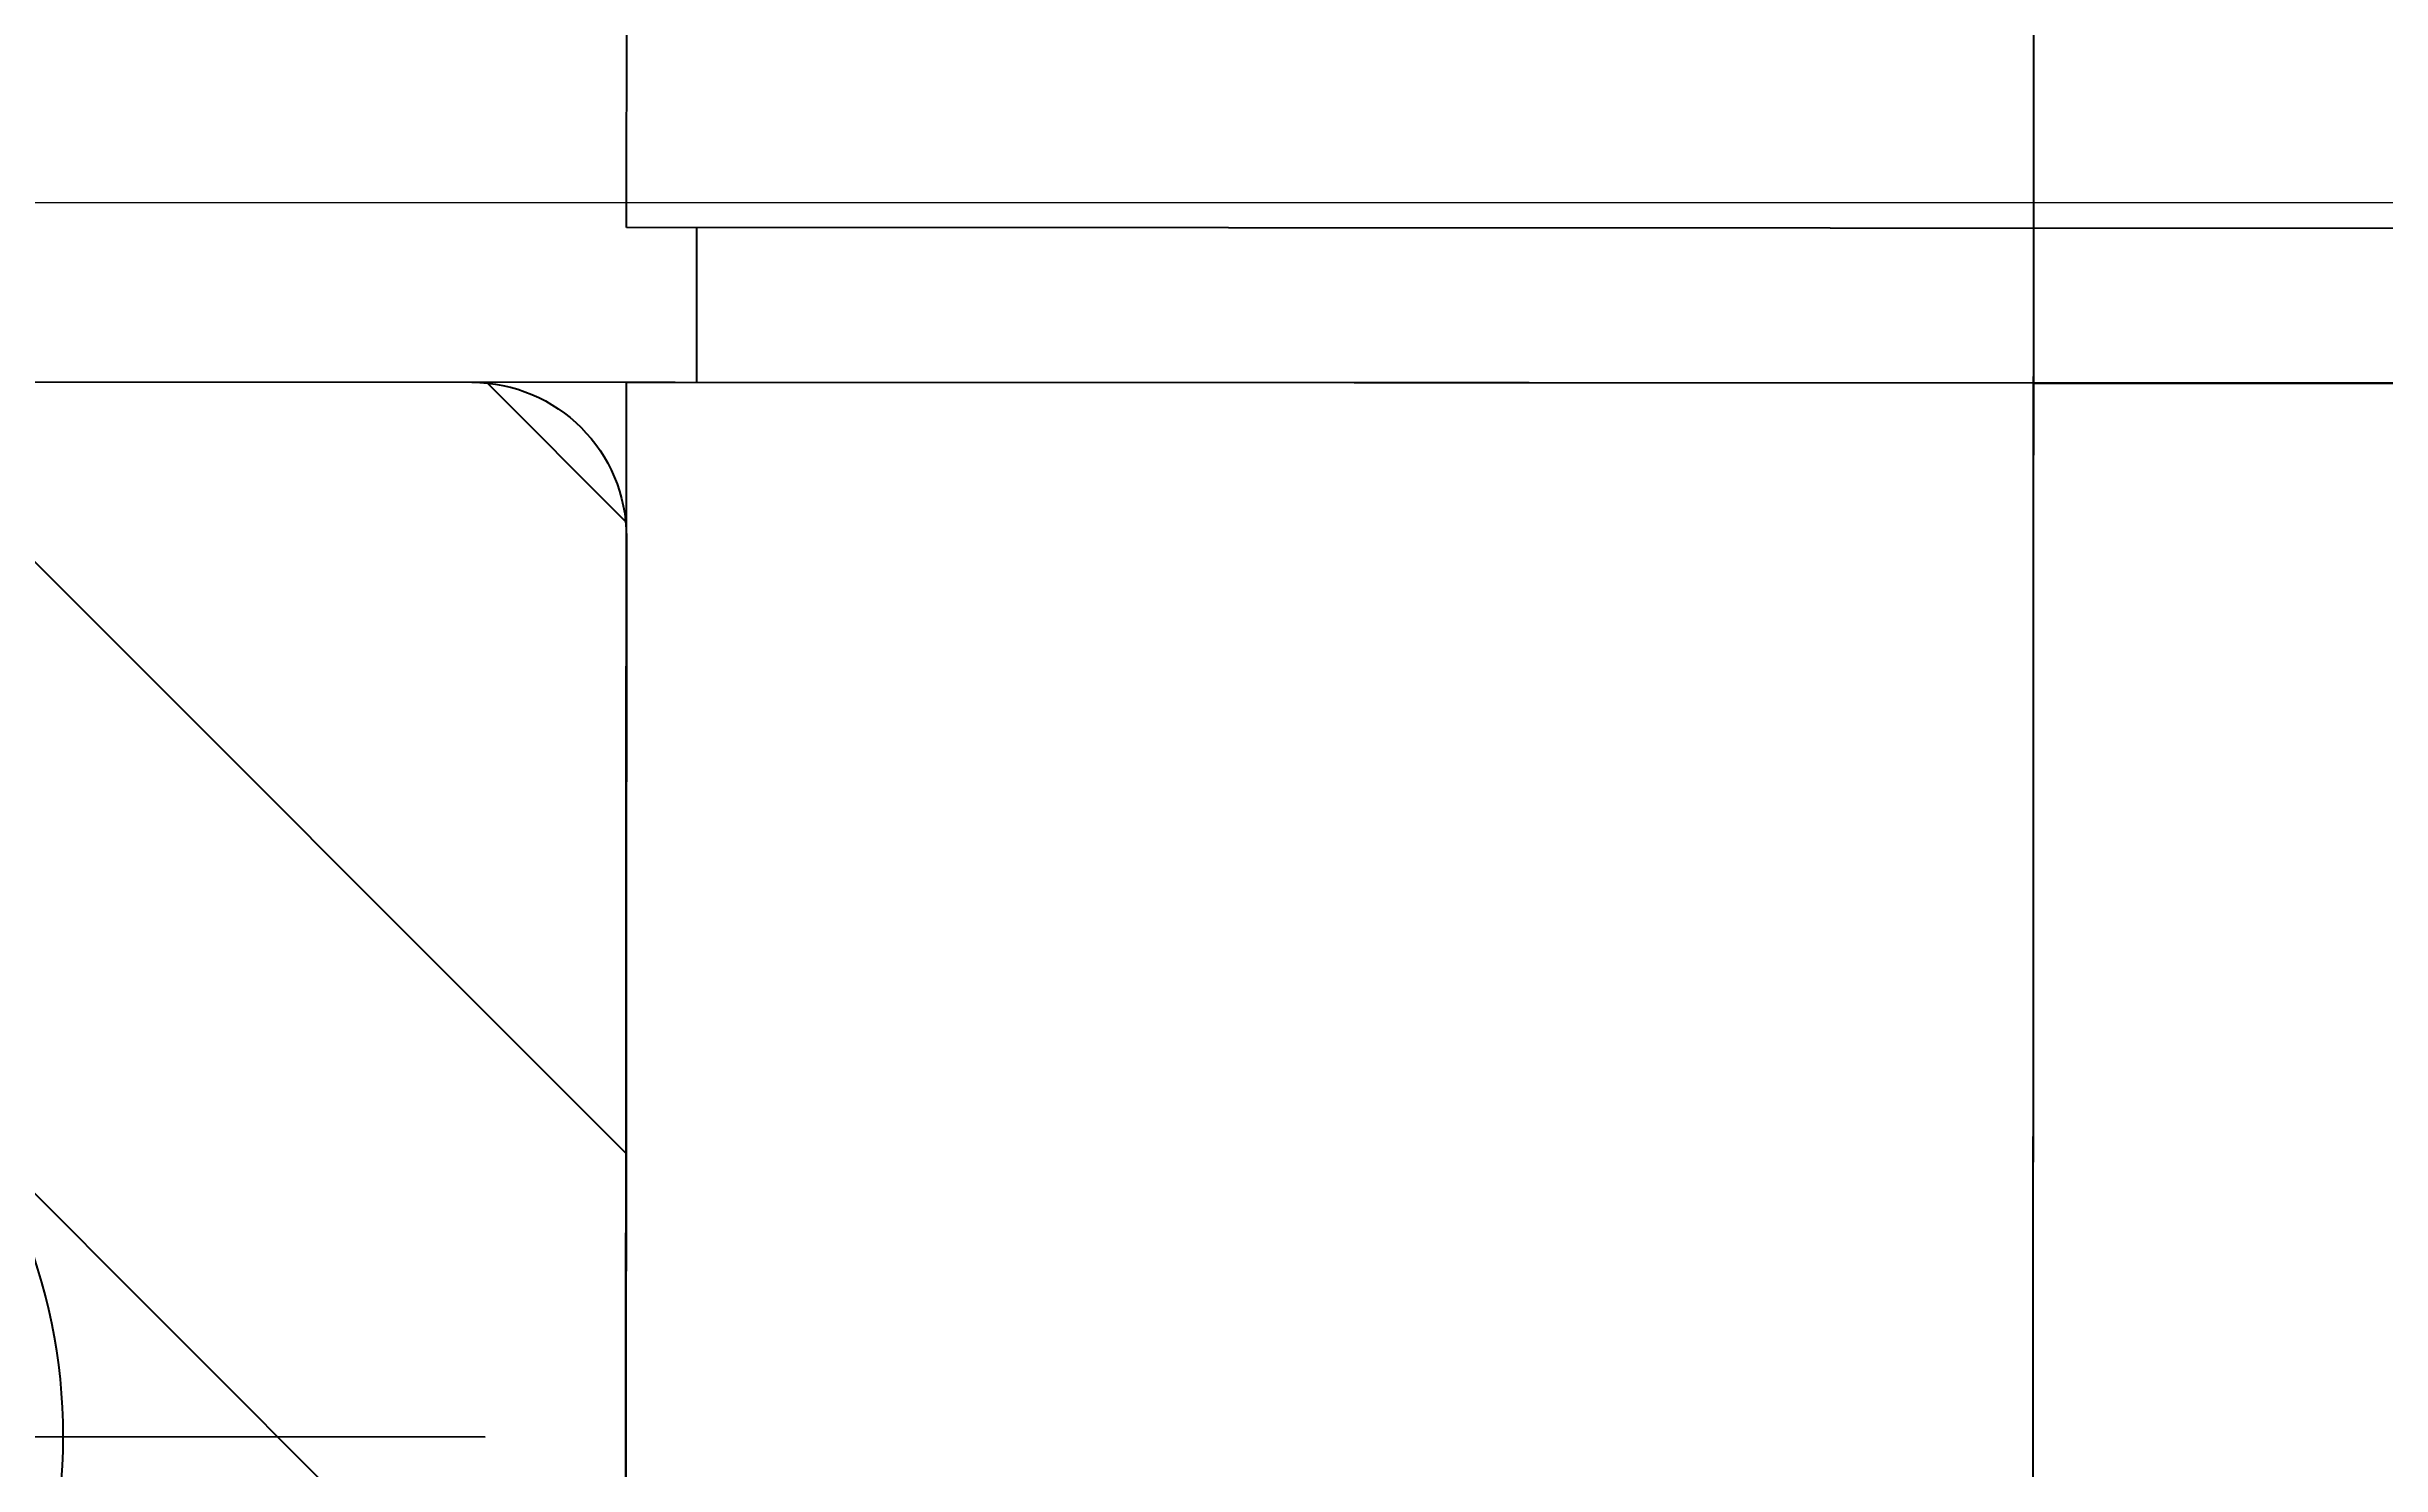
# Model space of a CAD drawing. Header units: millimetres. Extents: x 845401 to 948039, y 511594 to 550263.
# Drawn here: x 903183.66 to 903200.25, y 537232.76 to 537242.84 of the extents above; entities that cross this region are included whole.
import ezdxf

# ---------------------------------------------------------------- set-up
doc = ezdxf.new("R2010")
doc.units = ezdxf.units.MM
doc.linetypes.add('CENTER', pattern=[0])
for name, color, linetype in [('00', 7, 'Continuous'), ('1轮廓实线层', 7, 'Continuous'), ('3中心线层', 1, 'CENTER'), ('5剖面线层', 2, 'Continuous')]:
    doc.layers.add(name, color=color, linetype=linetype)
doc.layers.add('A-剖-0.10mm.......SECT-L01', color=255, linetype='Continuous', lineweight=18)
doc.layers.add('物流设备', color=7, linetype='Continuous', lineweight=5)
doc.styles.add('PC_TEXTSTYLE', font='isocp.shx', dxfattribs={"width": 0.8, "bigfont": 'hzfs.shx'})

# ---------------------------------------------------------------- blocks, each defined once
blk = doc.blocks.new('*U100537')
at = {"color": 4}
blk.add_lwpolyline([(0, -600), (7920.603380136075, -600), (7920.603380136075, 600), (0, 600)], close=True, dxfattribs=at)
for tag, p in [('设备编号', (485.2384934027214, 55.2877136208408)), ('设备高度', (489.7486322444456, -155.5627289135591))]:
    blk.add_attdef(tag, p, '', height=100)
at = {"flags": 1}
blk.add_attdef('设备类型', (14421.90417558989, -37.08342335998668), '', height=100, dxfattribs=at)
blk = doc.blocks.new('6304')
at = {"layer": '5剖面线层'}
h = blk.add_hatch(dxfattribs=at)
h.set_pattern_fill('ANSI31', color=256, angle=90, style=0)
h.set_pattern_definition([(135, (1622.417437906445, 1392.47649229401), (-2.245064030267288, -2.245064030267288), [])])
edge = h.paths.add_edge_path()
edge.add_line((1622.417437906445, 1408.47649229401), (1626.453336291308, 1408.47649229401))
edge.add_arc((1629.917437906445, 1410.47649229401), 3.999999999999996, 210.0000000000005, 330.0000000000009)
edge.add_line((1633.381539521583, 1408.47649229401), (1637.417437906445, 1408.47649229401))
edge.add_line((1637.417437906445, 1408.47649229401), (1637.417437906445, 1403.57649229401))
edge.add_arc((1636.317437906445, 1403.57649229401), 1.1, 270, 360, ccw=False)
edge.add_line((1636.317437906445, 1402.47649229401), (1623.517437906445, 1402.47649229401))
edge.add_arc((1623.517437906445, 1403.57649229401), 1.1, 180, 270, ccw=False)
edge.add_line((1622.417437906445, 1403.57649229401), (1622.417437906445, 1408.47649229401))
at = {"layer": '1轮廓实线层'}
for p, q in [((1622.417437906445, 1392.47649229401), (1622.417437906445, 1417.37649229401)), ((1623.517437906445, 1402.47649229401), (1636.317437906445, 1402.47649229401))]:
    blk.add_line(p, q, dxfattribs=at)
at = {"layer": '1轮廓实线层', "extrusion": (0, 1.224606353822377e-16, -1)}
blk.add_line((1622.417437906445, 1392.47649229401), (1622.417437906445, 1367.57649229401), dxfattribs=at)
at = {"layer": '1轮廓实线层'}
blk.add_circle((1629.917437906445, 1410.47649229401), 4, dxfattribs=at)
blk.add_arc((1623.517437906445, 1403.57649229401), 1.1, 180, 270, dxfattribs=at)
at = {"layer": '3中心线层'}
for p, q in [((1629.917437906445, 1403.47649229401), (1629.917437906445, 1417.47649229401)), ((1620.417437906445, 1392.47649229401), (1639.417437906445, 1392.47649229401))]:
    blk.add_line(p, q, dxfattribs=at)
at = {"style": 'PC_TEXTSTYLE'}
blk.add_text('TH_SUPERPART', height=1e-29, dxfattribs=at).set_placement((1622.417437906445, 1392.47649229401))
blk = doc.blocks.new('*U100479')
at = {"color": 7, "linetype": 'Continuous', "lineweight": 25}
for p, q in [((-1940.691658920889, 1631.120036706927), (-1940.691658920889, 1671.520036706927)), ((-1960.691658920889, 1631.120036706927), (-1940.691658920889, 1631.120036706927)), ((-1941.191658920889, 1630.020036706926), (-1941.191658920889, 1631.120036706927)), ((-1960.691658920889, 1630.020036706926), (-1940.691658920889, 1630.020036706926)), ((-1940.691658920889, 1615.020036706926), (-1940.691658920889, 1630.020036706926))]:
    blk.add_line(p, q, dxfattribs=at)
at = {"layer": '3中心线层'}
blk.add_line((-1950.691658920889, 1647.020036706926), (-1950.691658920889, 417.0200367069265), dxfattribs=at)
at = {"rotation": 270}
blk.add_blockref('6304', (-3343.168151214898, 3252.437474613372), dxfattribs=at)
blk = doc.blocks.new('C线')
at = {"xscale": -1, "rotation": 359.9712527628268}
blk.add_blockref('*U100479', (983116.0992206694, 474449.1940174471, -3.591546536844088), dxfattribs=at)
at = {"layer": '物流设备', "color": 0}
blk.add_blockref('*U100537', (979688.0800278853, 475479.5155045651, 25.37562164790397), dxfattribs=at)
blk = doc.blocks.new('BC线平台')
at = {"layer": 'A-剖-0.10mm.......SECT-L01'}
h = blk.add_hatch(dxfattribs=at)
h.set_pattern_fill('CROSS', color=2, scale=50)
h.set_pattern_definition([(0, (691447.8688909085, 341554.8450790223), (317.5, 317.5), [158.75, -476.25]), (90, (691527.2438909085, 341475.4700790223), (-317.5, 317.5), [158.75, -476.25])])
h.paths.add_polyline_path([(772874.4622167731, 370095.4212002061), (786169.7200223003, 370095.4212002061), (786169.7200223003, 367097.0419248978), (772874.4622167731, 367097.0419248978)])

msp = doc.modelspace()

# ---------------------------------------------------------------- block references
at = {"layer": '00'}
for name, p in [('BC线平台', (120688.3449249256, 168041.3077371365, -0.9755150259396466)), ('C线', (-81869.82948779198, 61162.216735519))]:
    msp.add_blockref(name, p, dxfattribs=at)

doc.saveas('drawing.dxf')
